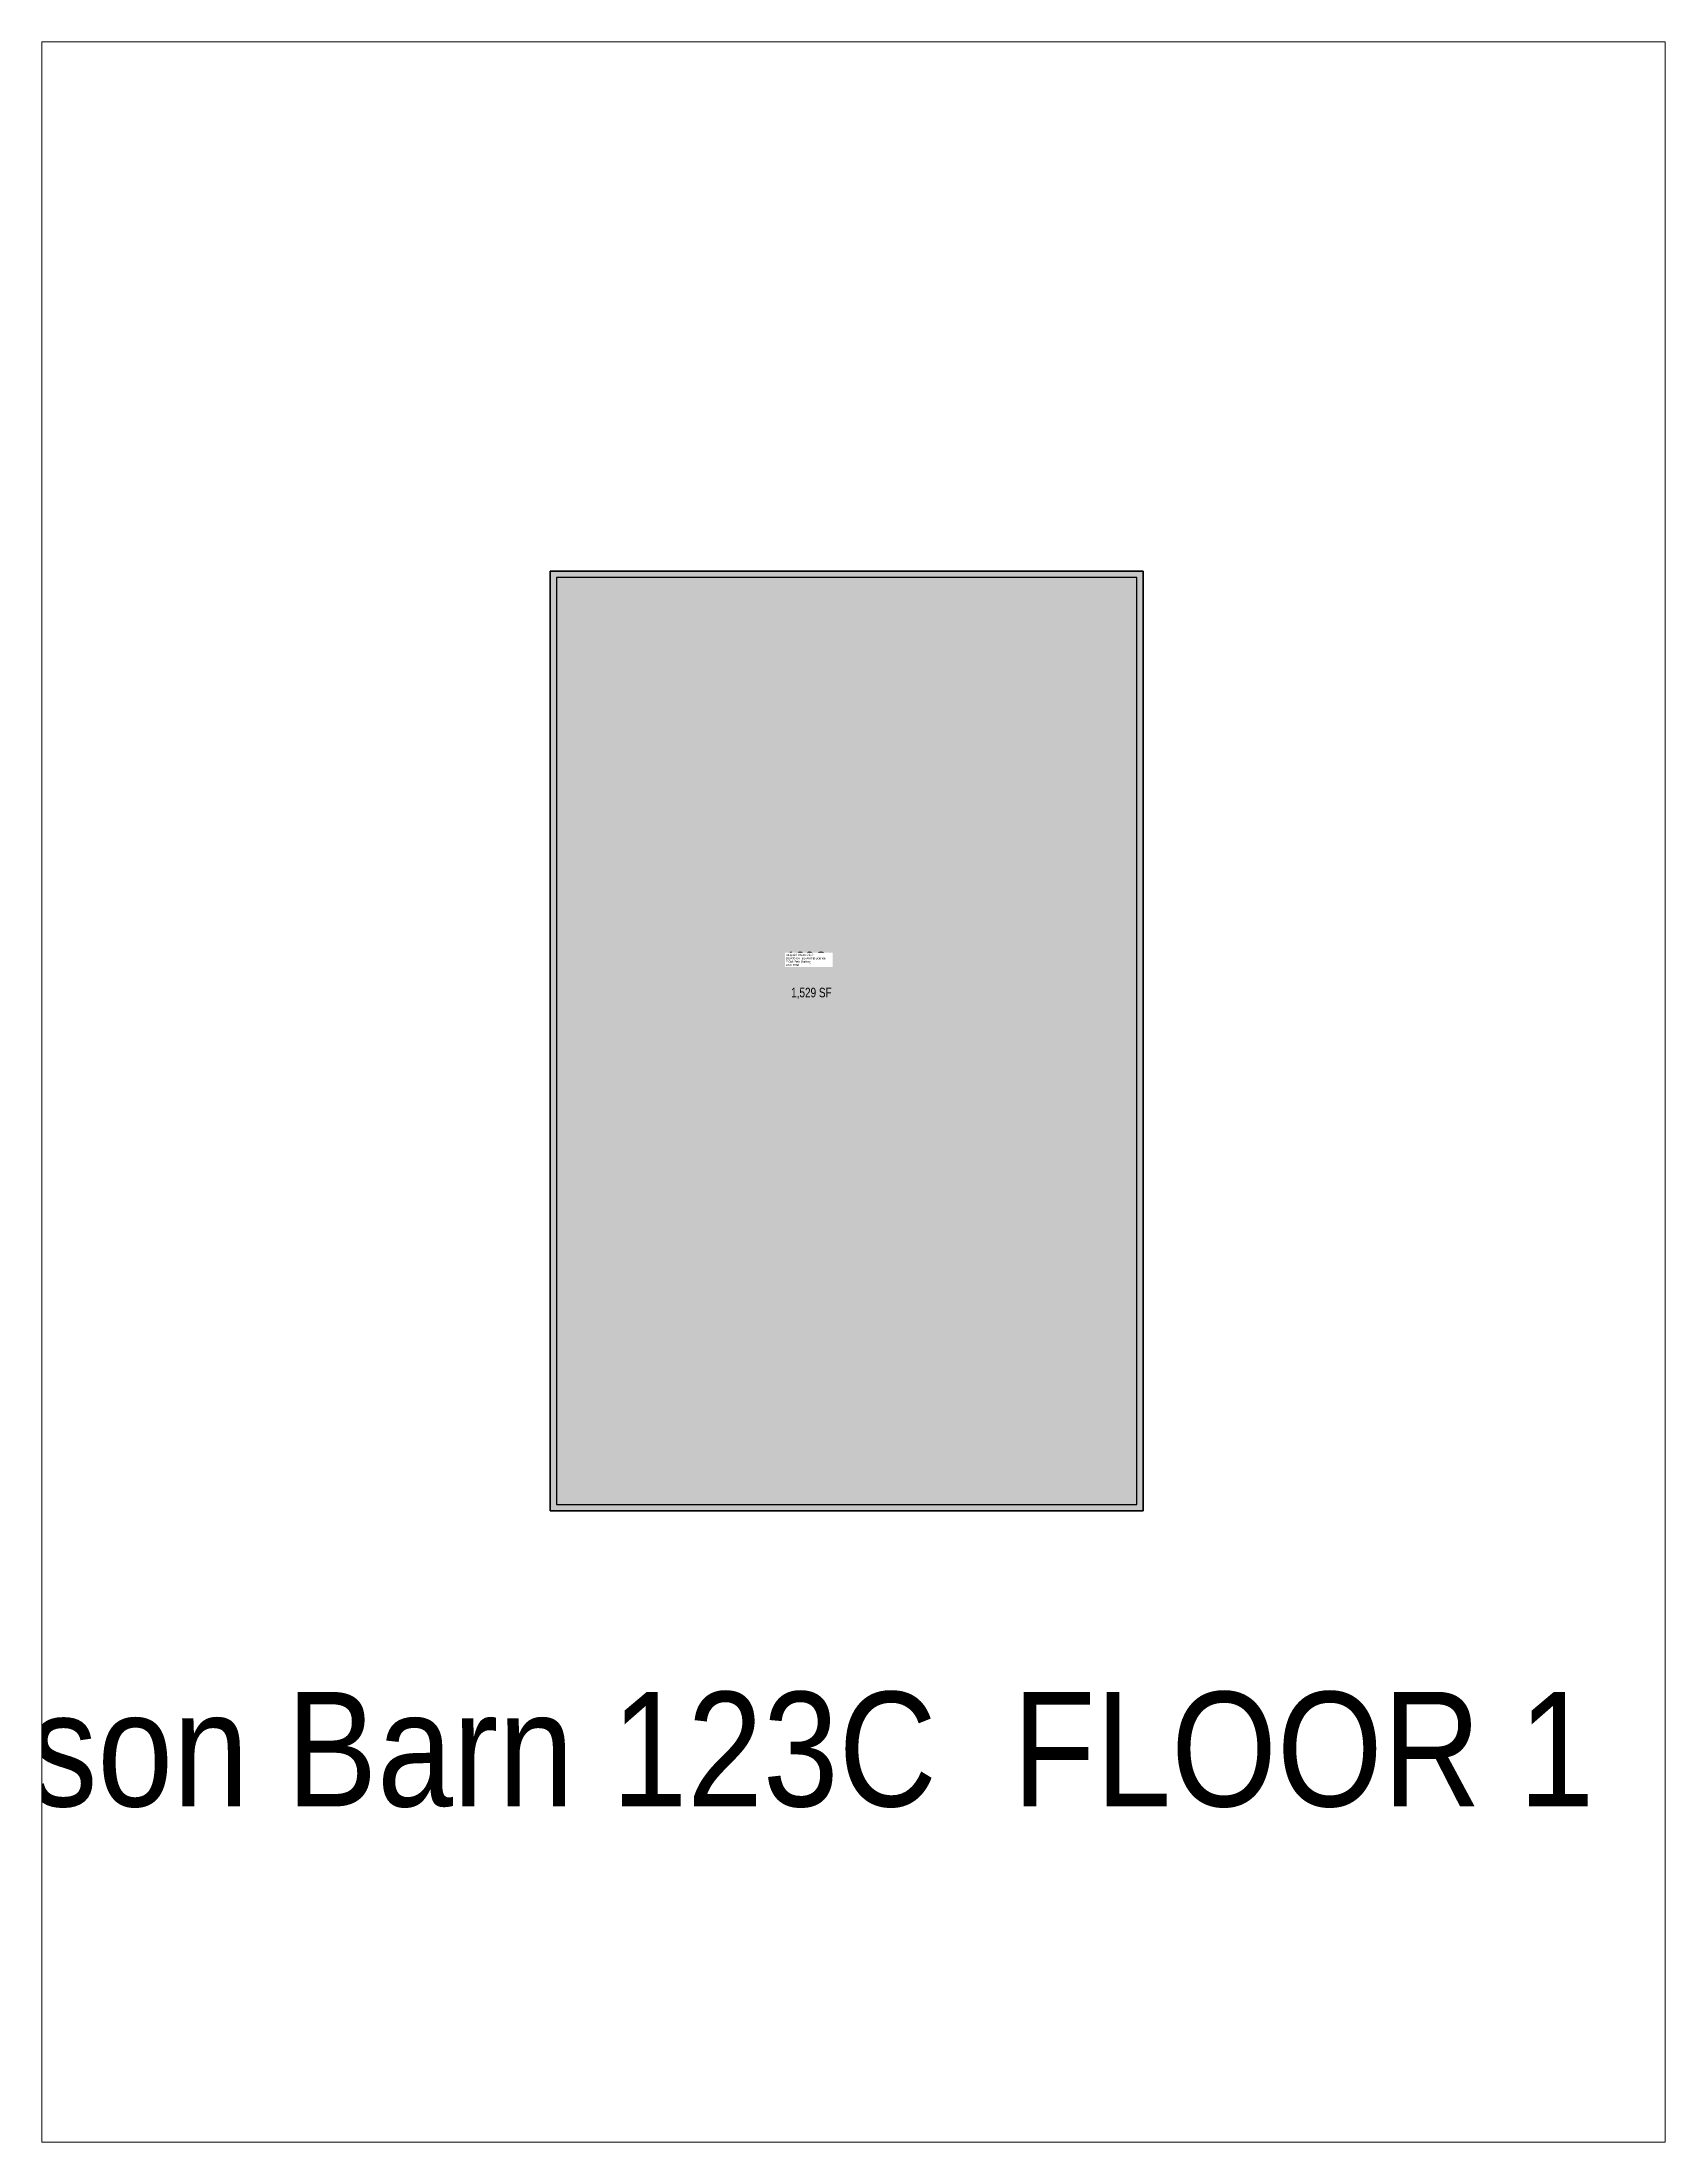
# Paper-space layout 'Layout1' of a CAD drawing. Header units: inches. Extents: x 0 to 8.5, y 0 to 11.
# The model-space entities are those that its viewports show. They can reach past a viewport. Long polylines and large blocks are cut down to what shows.
import ezdxf
from ezdxf.enums import TextEntityAlignment as Align

# ---------------------------------------------------------------- set-up
doc = ezdxf.new("R2010")
doc.units = ezdxf.units.IN
doc.header["$MEASUREMENT"] = 0
for name, color, linetype in [('A-IDEN-RNUM', 7, 'Continuous'), ('A-IDEN-SNUM', 4, 'Continuous'), ('A-IDEN-VNUM', 4, 'Continuous'), ('A-TTLB', 4, 'Continuous'), ('A-WALL', 5, 'Continuous'), ('AREA-ASSIGN', 7, 'Continuous'), ('AREA-GROSS', 1, 'Continuous'), ('AREA-TEXT', 3, 'Continuous'), ('Rooms-Category-Color', 7, 'Continuous'), ('Rooms-College-Color', 7, 'Continuous'), ('Rooms-Department-Color', 7, 'Continuous'), ('Rooms-Division-Color', 7, 'Continuous'), ('Rooms-Information', 7, 'Continuous')]:
    doc.layers.add(name, color=color, linetype=linetype)
doc.styles.add('CP_AREA', font='arial.ttf', dxfattribs={"height": 15})
doc.styles.add('CP_TITLE', font='arial.ttf', dxfattribs={"width": 0.85, "height": 0.125})
doc.styles.add('ROOMSNUMBER', font='TXT.SHX', dxfattribs={"height": 1})

msp = doc.modelspace()

# ---------------------------------------------------------------- hatches: boundary and pattern name
at = {"layer": 'Rooms-Category-Color', "true_color": 0xfbafa2}
msp.add_hatch(color=21, dxfattribs=at).paths.add_polyline_path([(69251270.9, 27734263.6), (69251608.8, 27734420.7), (69251857.9, 27733885.2), (69251520, 27733728)])
at = {"layer": 'Rooms-College-Color', "true_color": 0xe3c5e1}
msp.add_hatch(color=254, dxfattribs=at).paths.add_polyline_path([(69251270.9, 27734263.6), (69251608.8, 27734420.7), (69251857.9, 27733885.2), (69251520, 27733728)])
at = {"layer": 'Rooms-Department-Color', "true_color": 0xe3c5e1}
msp.add_hatch(color=254, dxfattribs=at).paths.add_polyline_path([(69251270.9, 27734263.6), (69251608.8, 27734420.7), (69251857.9, 27733885.2), (69251520, 27733728)])
at = {"layer": 'Rooms-Division-Color', "true_color": 0xe3c5e1}
msp.add_hatch(color=254, dxfattribs=at).paths.add_polyline_path([(69251270.9, 27734263.6), (69251608.8, 27734420.7), (69251857.9, 27733885.2), (69251520, 27733728)])

# ---------------------------------------------------------------- linework, layer by layer
at = {"layer": 'A-WALL'}
for points in [[(69251520, 27733728), (69251857.9, 27733885.2), (69251608.8, 27734420.7), (69251270.9, 27734263.6)], [(69251521.9, 27733733.3), (69251852.6, 27733887.1), (69251606.9, 27734415.4), (69251276.2, 27734261.6)]]:
    msp.add_lwpolyline(points, close=True, dxfattribs=at)
at = {"layer": 'AREA-ASSIGN'}
msp.add_lwpolyline([(69251270.9, 27734263.6), (69251608.8, 27734420.7), (69251857.9, 27733885.2), (69251520, 27733728)], close=True, dxfattribs=at)
at = {"layer": 'AREA-GROSS'}
msp.add_lwpolyline([(69251520, 27733728), (69251857.9, 27733885.2), (69251608.8, 27734420.7), (69251270.9, 27734263.6)], close=True, dxfattribs=at)

# ---------------------------------------------------------------- texts
at = {"layer": 'A-IDEN-RNUM', "style": 'ROOMSNUMBER'}
msp.add_text('0910-00', height=1, rotation=24.9441, dxfattribs=at).set_placement((69251519.7, 27734110.4), align=Align.MIDDLE)
at = {"layer": 'A-IDEN-SNUM', "style": 'ROOMSNUMBER'}
msp.add_text('1230C91000', height=1, rotation=24.9441, dxfattribs=at).set_placement((69251519.7, 27734110.4), align=Align.MIDDLE)
at = {"layer": 'A-IDEN-VNUM', "style": 'CP_TITLE', "width": 0.85}
msp.add_text('123C', height=9, rotation=24.9441, dxfattribs=at).set_placement((69251519.7, 27734110.4), align=Align.MIDDLE)
at = {"layer": 'A-TTLB', "insert": (69251086, 27733400.6), "char_height": 72, "width": 2839.835, "attachment_point": 1, "rotation": 24.9441, "style": 'CP_TITLE'}
msp.add_mtext('Peterson Barn 123C  FLOOR 1', dxfattribs=at)
at = {"layer": 'AREA-TEXT', "style": 'CP_AREA', "width": 0.75}
msp.add_text('1,529 SF', height=6, rotation=24.9441, dxfattribs=at).set_placement((69251531.5, 27734092.6), align=Align.MIDDLE_CENTER)

# ---------------------------------------------------------------- next in the draw order: texts
at = {"layer": 'Rooms-Information', "insert": (69251510, 27734100.9), "char_height": 1.286, "width": 28.8, "attachment_point": 7, "rotation": 24.9441, "style": 'CP_TITLE', "bg_fill": 3, "box_fill_scale": 1.5, "bg_fill_color": 256, "bg_fill_true_color": 13158600, "bg_fill_transparency": 0}
msp.add_mtext('Bldg.123, Room C910^M^J100400-CAFES-Animal Science^M^JFICM: Field Building^M^JASF: 1568', dxfattribs=at)

psp = doc.layouts.get("Layout1")

# ---------------------------------------------------------------- viewports
at = {"layer": '0', "view_twist_angle": 335.05590218489}
psp.add_viewport(center=(4.25, 5.5), size=(8.5, 10.9999), view_center_point=(74488158.133, -4058725.861), view_height=1319.9868, dxfattribs=at)

doc.saveas('drawing.dxf')
